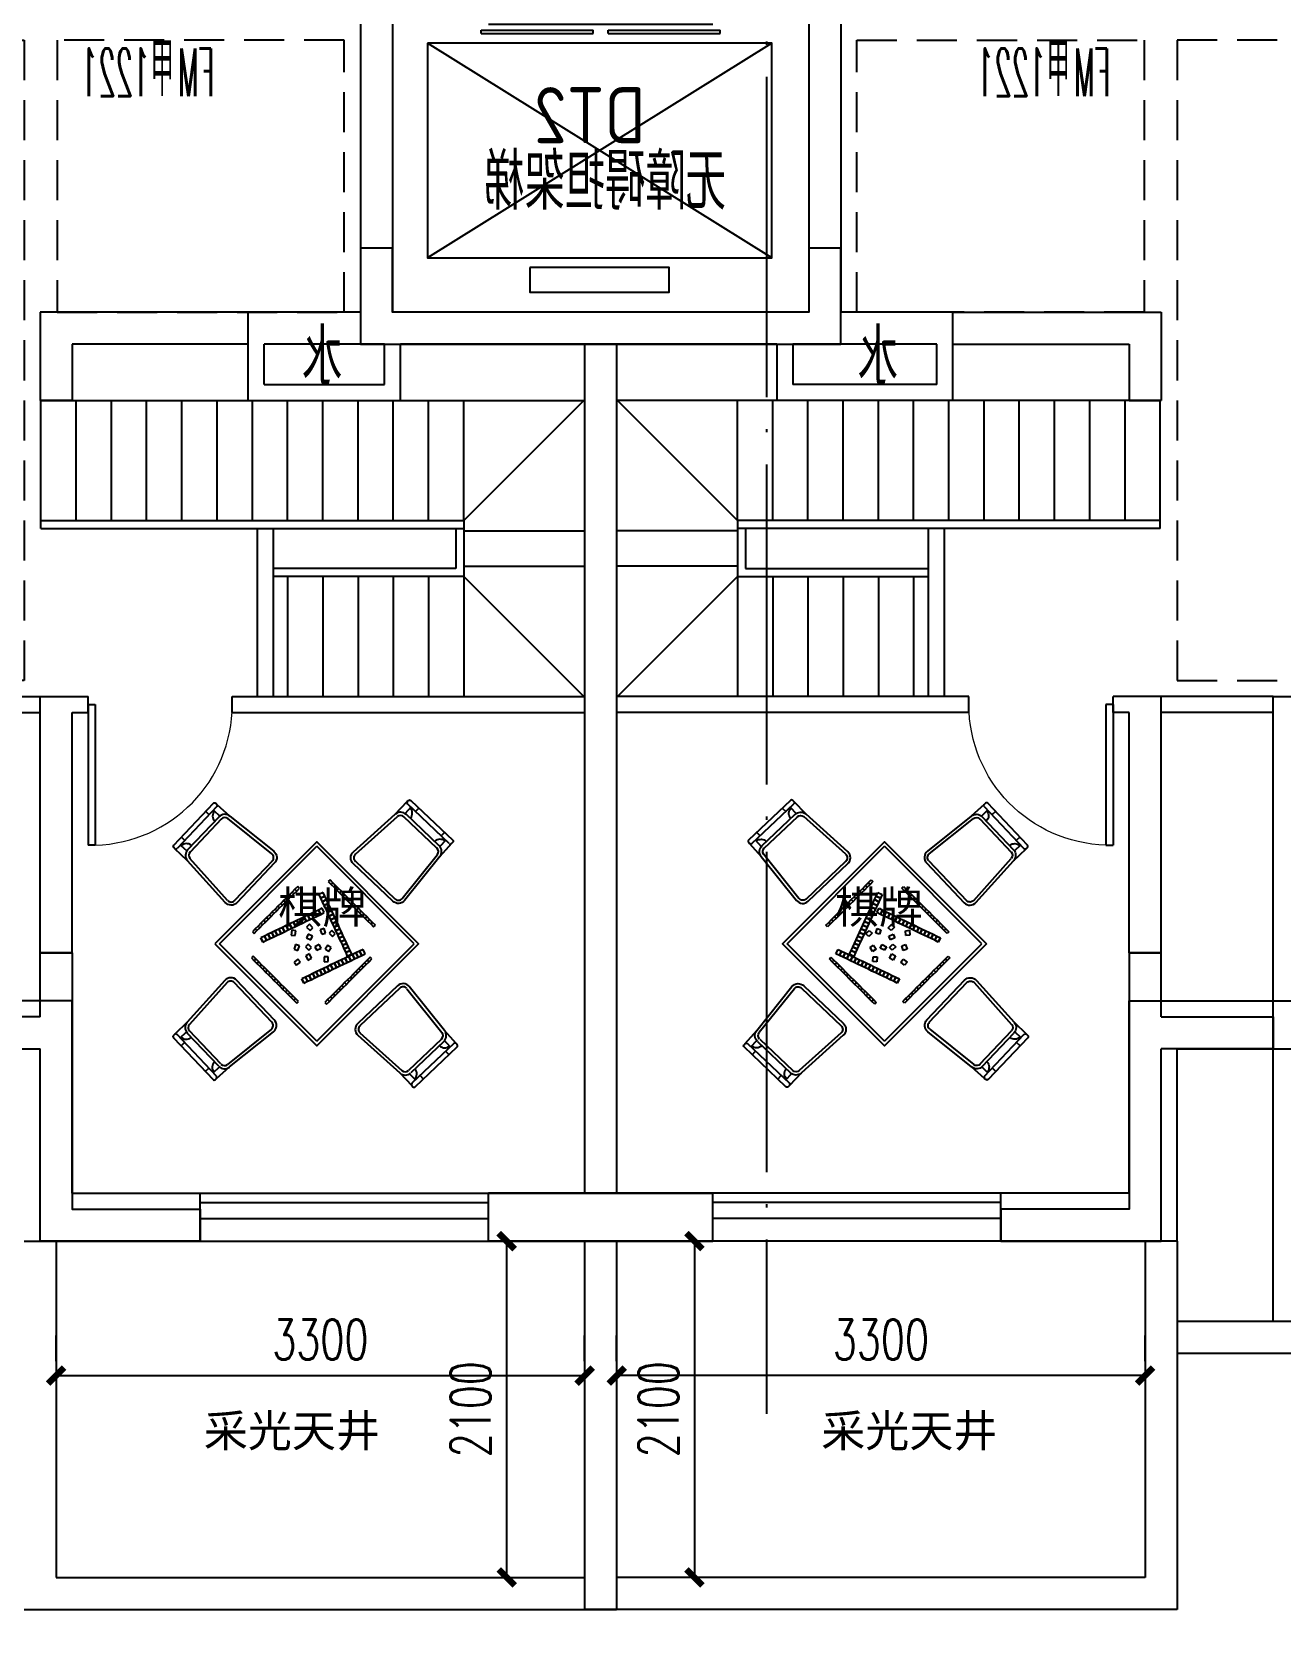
# Model space of a CAD drawing. Header units: millimetres. Extents: x 1337745 to 1642153, y -192803 to 266425.
# Drawn here: x 1498862 to 1506660, y 85599 to 95608 of the extents above; entities that cross this region are included whole.
import ezdxf
from ezdxf.enums import TextEntityAlignment as Align

# ---------------------------------------------------------------- set-up
doc = ezdxf.new("R2010")
doc.units = ezdxf.units.MM
doc.header["$LTSCALE"] = 1000
doc.header["$MEASUREMENT"] = 0
for name, pattern in [('__附着_A09-停车位、行车流线模块_TEN24RUY_设计区$0$DASH', [0.35, 0.25, -0.1]), ('DASH', [0.35, 0.25, -0.1]), ('DOTE', [2.42, 2, -0.2, 0.02, -0.2]), ('HIDDEN', [0.375, 0.25, -0.125]), ('HIDDEN2', [4.7625, 3.175, -1.5875])]:
    doc.linetypes.add(name, pattern=pattern)
for name, color, linetype in [('__附着_A09-停车位、行车流线模块_TEN24RUY_设计区$0$STD-PARK', 103, '__附着_A09-停车位、行车流线模块_TEN24RUY_设计区$0$DASH'), ('A-BALCONY', 7, 'Continuous'), ('A-PUB_DIM', 3, 'Continuous'), ('DOTE', 16, 'DOTE'), ('IE-FURN', 33, 'Continuous'), ('P-活动家具', 146, 'Continuous'), ('REF', 8, 'HIDDEN2'), ('WALL', 2, 'Continuous'), ('WALL1', 51, 'Continuous'), ('WINDOW', 4, 'Continuous'), ('WINDOW_TEXT', 7, 'Continuous'), ('剪力墙', 6, 'Continuous'), ('文字标注', 255, 'Continuous'), ('砖墙', 30, 'Continuous')]:
    doc.layers.add(name, color=color, linetype=linetype)
doc.styles.add('_TCH_DIM_T3', font='SIMPLEX', dxfattribs={"width": 0.705882, "bigfont": 'GBCBIG'})
doc.styles.add('_TCH_WINDOW', font='SIMPLEX.shx', dxfattribs={"width": 0.6, "height": 3.5, "bigfont": 'GBCBIG.shx'})
doc.styles.add('DIM_FONT', font='SIMPLEX', dxfattribs={"width": 0.7, "bigfont": 'GBCBIG'})
doc.styles.get("Standard").update_dxf_attribs({"font": 'GBENOR', "bigfont": 'GBCBIG'})
doc.styles.add('黑体', font='SIMHEI.TTF')
doc.dimstyles.new('_TCH_ARCH&&100', dxfattribs={"dimtxt": 250, "dimasz": 100, "dimexe": 250, "dimexo": 300, "dimgap": 100, "dimtad": 1, "dimdec": 0, "dimzin": 0, "dimdsep": 46, "dimtxsty": 'DIM_FONT', "dimblk": 'ARCHTICK', "dimcen": 0.09, "dimclrt": 7, "dimazin": 2, "dimtfac": 1, "dimtdec": 0, "dimtix": 1, "dimtmove": 2, "dimatfit": 3, "dimfxl": 1, "dimtolj": 1, "dimtzin": 0, "dimarcsym": 0})
doc.dimstyles.new('_TCH_ARCH&&50', dxfattribs={"dimtxt": 148.75, "dimasz": 50, "dimexe": 125, "dimexo": 150, "dimgap": 50, "dimtad": 1, "dimdec": 0, "dimzin": 0, "dimdsep": 46, "dimtxsty": '_TCH_DIM_T3', "dimblk": 'ARCHTICK', "dimcen": 0.09, "dimclrt": 7, "dimazin": 2, "dimtfac": 1, "dimtdec": 0, "dimtix": 1, "dimtmove": 2, "dimatfit": 3, "dimfxl": 1, "dimtolj": 1, "dimtzin": 0, "dimarcsym": 0})

# ---------------------------------------------------------------- blocks, each defined once
blk = doc.blocks.new('_ArchTick')
at = {"color": 0, "linetype": 'ByBlock', "const_width": 0.4}
blk.add_lwpolyline([(-0.5, -0.5), (0.5, 0.5)], dxfattribs=at)
blk = doc.blocks.new('*D62')
at = {"layer": 'A-PUB_DIM', "color": 0, "lineweight": -2, "transparency": 16777216}
for p, q in [((3032305, -671084), (3032349, -670693)), ((3032404, -671096), (3032448, -670705)), ((3032335, -670818), (3032434, -670829))]:
    blk.add_line(p, q, dxfattribs=at)
at = {"layer": 'Defpoints', "color": 0, "transparency": 16777216}
for p in [(3032434, -670829), (3032288, -671233), (3032387, -671245)]:
    blk.add_point(p, dxfattribs=at)
at = {"layer": 'A-PUB_DIM', "color": 0, "lineweight": -2, "transparency": 16777216, "xscale": 50, "yscale": 50, "zscale": 50}
for p, rotation in [((3032335, -670818), 173.5415813662658), ((3032434, -670829), 353.5415813662658)]:
    blk.add_blockref('_ArchTick', p, dxfattribs=dict(at, rotation=rotation))
at = {"layer": 'A-PUB_DIM', "color": 7, "transparency": 16777216, "insert": (3032176, -670661), "char_height": 148.8, "attachment_point": 5, "rotation": 353.5416, "style": '_TCH_DIM_T3'}
blk.add_mtext('\\A1;100', dxfattribs=at)
blk = doc.blocks.new('*D63')
at = {"layer": 'A-PUB_DIM', "color": 0, "lineweight": -2, "transparency": 16777216}
for p, q in [((3032404, -671096), (3032448, -670705)), ((3032434, -670829), (3033627, -670964)), ((3033596, -671231), (3033641, -670840))]:
    blk.add_line(p, q, dxfattribs=at)
at = {"layer": 'Defpoints', "color": 0, "transparency": 16777216}
for p in [(3033627, -670964), (3032387, -671245), (3033579, -671380)]:
    blk.add_point(p, dxfattribs=at)
at = {"layer": 'A-PUB_DIM', "color": 0, "lineweight": -2, "transparency": 16777216, "xscale": 50, "yscale": 50, "zscale": 50}
for p, rotation in [((3032434, -670829), 173.5415813662163), ((3033627, -670964), 353.5415813662163)]:
    blk.add_blockref('_ArchTick', p, dxfattribs=dict(at, rotation=rotation))
at = {"layer": 'A-PUB_DIM', "color": 7, "transparency": 16777216, "insert": (3033044, -670773), "char_height": 148.8, "attachment_point": 5, "rotation": 353.5416, "style": '_TCH_DIM_T3'}
blk.add_mtext('\\A1;1200', dxfattribs=at)
blk = doc.blocks.new('*D64')
at = {"layer": 'A-PUB_DIM', "color": 0, "lineweight": -2, "transparency": 16777216}
for p, q in [((3033596, -671231), (3033641, -670840)), ((3034093, -671287), (3034137, -670896)), ((3033627, -670964), (3034123, -671020))]:
    blk.add_line(p, q, dxfattribs=at)
at = {"layer": 'Defpoints', "color": 0, "transparency": 16777216}
for p in [(3034123, -671020), (3033579, -671380), (3034076, -671436)]:
    blk.add_point(p, dxfattribs=at)
at = {"layer": 'A-PUB_DIM', "color": 0, "lineweight": -2, "transparency": 16777216, "xscale": 50, "yscale": 50, "zscale": 50}
for p, rotation in [((3033627, -670964), 173.5415813662127), ((3034123, -671020), 353.5415813662127)]:
    blk.add_blockref('_ArchTick', p, dxfattribs=dict(at, rotation=rotation))
at = {"layer": 'A-PUB_DIM', "color": 7, "transparency": 16777216, "insert": (3033889, -670868), "char_height": 148.8, "attachment_point": 5, "rotation": 353.5416, "style": '_TCH_DIM_T3'}
blk.add_mtext('\\A1;500', dxfattribs=at)
blk = doc.blocks.new('*D65')
at = {"layer": 'A-PUB_DIM', "color": 0, "lineweight": -2, "transparency": 16777216}
for p, q in [((3034093, -671287), (3034137, -670896)), ((3034193, -671298), (3034237, -670907)), ((3034123, -671020), (3034223, -671031))]:
    blk.add_line(p, q, dxfattribs=at)
at = {"layer": 'Defpoints', "color": 0, "transparency": 16777216}
for p in [(3034223, -671031), (3034076, -671436), (3034176, -671447)]:
    blk.add_point(p, dxfattribs=at)
at = {"layer": 'A-PUB_DIM', "color": 0, "lineweight": -2, "transparency": 16777216, "xscale": 50, "yscale": 50, "zscale": 50}
for p, rotation in [((3034123, -671020), 173.5415813661032), ((3034223, -671031), 353.5415813661032)]:
    blk.add_blockref('_ArchTick', p, dxfattribs=dict(at, rotation=rotation))
at = {"layer": 'A-PUB_DIM', "color": 7, "transparency": 16777216, "insert": (3034158, -671162), "char_height": 148.8, "attachment_point": 5, "rotation": 353.5416, "style": '_TCH_DIM_T3'}
blk.add_mtext('\\A1;100', dxfattribs=at)
blk = doc.blocks.new('*D66')
at = {"layer": 'A-PUB_DIM', "color": 0, "lineweight": -2, "transparency": 16777216}
for p, q in [((3034193, -671298), (3034237, -670907)), ((3034223, -671031), (3035117, -671133)), ((3035087, -671399), (3035131, -671008))]:
    blk.add_line(p, q, dxfattribs=at)
at = {"layer": 'Defpoints', "color": 0, "transparency": 16777216}
for p in [(3035117, -671133), (3034176, -671447), (3035070, -671548)]:
    blk.add_point(p, dxfattribs=at)
at = {"layer": 'A-PUB_DIM', "color": 0, "lineweight": -2, "transparency": 16777216, "xscale": 50, "yscale": 50, "zscale": 50}
for p, rotation in [((3034223, -671031), 173.5415813662182), ((3035117, -671133), 353.5415813662182)]:
    blk.add_blockref('_ArchTick', p, dxfattribs=dict(at, rotation=rotation))
at = {"layer": 'A-PUB_DIM', "color": 7, "transparency": 16777216, "insert": (3034684, -670958), "char_height": 148.8, "attachment_point": 5, "rotation": 353.5416, "style": '_TCH_DIM_T3'}
blk.add_mtext('\\A1;900', dxfattribs=at)
blk = doc.blocks.new('A$C71264A39')
at = {"layer": '剪力墙'}
for points in [[(-44150, 6500), (-44150, 6900), (-44350, 6900), (-44350, 6300)], [(-41350, 6300), (-41350, 6900), (-41550, 6900), (-41550, 6500), (-44150, 6500), (-44150, 6500)], [(-44350, 6300), (-41350, 6300)], [(-46350, 2100), (-46350, 2500), (-46150, 2500), (-46150, 900), (-45350, 900)], [(-39350, 2100), (-39350, 2500), (-39550, 2500), (-39550, 900), (-40350, 900)], [(-46350, 2100), (-47050, 2100), (-47050, 1900), (-46350, 1900)], [(-39350, 2100), (-38650, 2100), (-38650, 1900), (-39350, 1900)], [(-45350, 900), (-45350, 700), (-46350, 700), (-46350, 1900)], [(-40350, 900), (-40350, 700), (-39350, 700), (-39350, 1900)]]:
    blk.add_lwpolyline(points, dxfattribs=at)
blk = doc.blocks.new('$DORLIB2D$00000127')
at = {"color": 0}
for points in [[(-0.5333, 0.7949), (-0.5333, 0.6904)], [(-0.0333, 0.7949), (-0.5333, 0.7949)], [(-0.0333, 0.7949), (-0.0333, 0.6904)], [(0.5333, 0.7949), (0.0333, 0.7949)], [(0.0333, 0.7949), (0.0333, 0.6904)], [(0.5333, 0.7949), (0.5333, 0.6904)], [(-0.0333, 0.6904), (-0.5333, 0.6904)], [(0.5333, 0.6904), (0.0333, 0.6904)], [(0.5, 0.5), (-0.5, 0.5)]]:
    blk.add_lwpolyline(points, dxfattribs=at)
blk = doc.blocks.new('A$C7F7A49FB')
at = {"layer": 'WALL'}
for p, q in [((2100, -8000), (2100, -9800)), ((2300, -8000), (2300, -9800)), ((4900, -8000), (4900, -9800)), ((5100, -8000), (5100, -9800)), ((1400, -10350), (1400, -9800)), ((1400, -9800), (2100, -9800)), ((2300, -9800), (3605, -9800)), ((3605, -9800), (4900, -9800)), ((5100, -9800), (5800, -9800)), ((5800, -10350), (5800, -9800)), ((1500, -10250), (1500, -10000)), ((1500, -10000), (2400, -10000)), ((2400, -10000), (2400, -10250)), ((2500, -10000), (2500, -10350)), ((2500, -10000), (4850, -10000)), ((4850, -10350), (4850, -10000)), ((4950, -10250), (4950, -10000)), ((4950, -10000), (5700, -10000)), ((5700, -10250), (5700, -10000)), ((1500, -10250), (2400, -10250)), ((5700, -10250), (4950, -10250)), ((1400, -10350), (2500, -10350)), ((5800, -10350), (4850, -10350))]:
    blk.add_line(p, q, dxfattribs=at)
at = {"layer": 'WINDOW'}
for p, q in [((2531, -9460), (4681, -8120)), ((2531, -8120), (4681, -9460))]:
    blk.add_line(p, q, dxfattribs=at)
for points in [[(4681, -8120), (4681, -9460), (2531, -9460), (2531, -8120)], [(4041, -9520), (4041, -9675), (3171, -9675), (3171, -9520)]]:
    blk.add_lwpolyline(points, close=True, dxfattribs=at)
at = {"layer": 'WINDOW', "xscale": -1400, "yscale": 199.9999999999418, "zscale": 1400, "rotation": 179.9999999999619}
blk.add_blockref('$DORLIB2D$00000127', (3600, -7900), dxfattribs=at)
at = {"layer": 'A-BALCONY', "char_height": 350}
for s, insert, width, attachment_point in [('DT2', (3319, -8394), 1805.59, 1), ('无障碍担架梯', (2816, -8809), 1805.59, 1), ('水', (1993, -9905), 621.82, 3), ('水', (5211, -9905), 621.82, 1)]:
    blk.add_mtext(s, dxfattribs=dict(at, insert=insert, width=width, attachment_point=attachment_point))
at = {"layer": 'WINDOW_TEXT', "style": '_TCH_WINDOW'}
for s, height, width, p in [('甲', 338, 0.6, (669, -8450)), ('甲', 338, 0.6, (6264, -8450)), ('FM', 297.5, 0.423529, (417, -8450)), ('1221', 297.5, 0.423529, (817, -8450)), ('FM', 297.5, 0.423529, (6012, -8450)), ('1221', 297.5, 0.423529, (6412, -8450))]:
    blk.add_text(s, height=height, dxfattribs=dict(at, width=width)).set_placement(p)
blk = doc.blocks.new('A$C7F2562B0')
at = {"layer": 'IE-FURN', "linetype": 'DASH'}
blk.add_line((5289, -3300), (2489, -3300), dxfattribs=at)
at = {"layer": 'IE-FURN'}
blk.add_line((5289, -7200), (5289, -3400), dxfattribs=at)
at = {"layer": 'REF', "linetype": 'HIDDEN', "elevation": 0}
for points in [[(5889, -3200), (1890, -3200), (1890, 800), (5889, 800)], [(6095, -900), (7889, -900), (7889, 800), (6095, 800)]]:
    blk.add_lwpolyline(points, close=True, dxfattribs=at)
at = {"layer": 'WALL'}
for p, q in [((5289, -3300), (5989, -3300)), ((5289, -3400), (5289, -3300)), ((5289, -3400), (5989, -3400))]:
    blk.add_line(p, q, dxfattribs=at)
blk = doc.blocks.new('$DorLib2D$00000001')
for p, q in [((0.45, 0.975), (0.5, 0.975)), ((0.45, 0), (0.45, 0.975)), ((0.5, 0), (0.5, 0.975)), ((0.5, 0), (0.45, 0))]:
    blk.add_line(p, q)
at = {"lineweight": 13}
blk.add_arc((0.475, 0), 0.975, 91.4693, 180, dxfattribs=at)
blk = doc.blocks.new('A$C79206682')
at = {"layer": 'IE-FURN', "color": 8}
for p, q in [((-623, 220), (-871, -42)), ((588, 216), (552, 178)), ((828, -11), (566, 237)), ((638, 211), (617, 189)), ((-610, 157), (-806, -50)), ((-595, 143), (-791, -64)), ((-693, 190), (-671, 169)), ((-644, 198), (-605, 161)), ((-280, -74), (-555, 146)), ((242, -77), (504, 158)), ((751, -39), (544, 157)), ((765, -24), (558, 172)), ((-845, 30), (-823, 9)), ((806, 10), (769, -29)), ((798, 59), (777, 37)), ((-850, -20), (-812, -56)), ((-608, -636), (0, -28)), ((608, -636), (0, -28)), ((534, -354), (754, -79)), ((-557, -366), (-792, -104)), ((-277, -118), (-513, -366)), ((490, -357), (242, -121)), ((-136, -296), (-154, -314)), ((-118, -278), (-136, -296)), ((-125, -307), (-136, -296)), ((-136, -296), (-125, -307)), ((-125, -307), (-108, -289)), ((-108, -289), (-118, -278)), ((83, -238), (72, -248)), ((72, -248), (90, -266)), ((101, -255), (83, -238)), ((90, -266), (101, -255)), ((101, -255), (90, -266)), ((90, -266), (108, -284)), ((118, -273), (101, -255)), ((108, -284), (118, -273)), ((118, -273), (108, -284)), ((108, -284), (125, -301)), ((136, -291), (118, -273)), ((125, -301), (136, -291)), ((136, -291), (125, -301)), ((154, -308), (136, -291)), ((-224, -384), (-242, -402)), ((-232, -413), (-214, -395)), ((-207, -367), (-224, -384)), ((-214, -395), (-224, -384)), ((-224, -384), (-214, -395)), ((-214, -395), (-196, -377)), ((-189, -349), (-207, -367)), ((-196, -377), (-207, -367)), ((-207, -367), (-196, -377)), ((-196, -377), (-179, -360)), ((-171, -331), (-189, -349)), ((-179, -360), (-189, -349)), ((-189, -349), (-179, -360)), ((-179, -360), (-161, -342)), ((-154, -314), (-171, -331)), ((-161, -342), (-171, -331)), ((-171, -331), (-161, -342)), ((-161, -342), (-143, -324)), ((-143, -324), (-154, -314)), ((-154, -314), (-143, -324)), ((-143, -324), (-125, -307)), ((41, -316), (14, -328)), ((14, -328), (24, -351)), ((51, -339), (24, -351)), ((24, -351), (51, -339)), ((24, -351), (35, -374)), ((62, -361), (35, -374)), ((35, -374), (62, -361)), ((35, -374), (45, -397)), ((51, -339), (41, -316)), ((72, -384), (45, -397)), ((45, -397), (72, -384)), ((45, -397), (56, -419)), ((62, -361), (51, -339)), ((72, -384), (62, -361)), ((83, -407), (72, -384)), ((125, -301), (143, -319)), ((143, -319), (154, -308)), ((154, -308), (143, -319)), ((143, -319), (161, -337)), ((171, -326), (154, -308)), ((161, -337), (171, -326)), ((171, -326), (161, -337)), ((161, -337), (178, -354)), ((189, -344), (171, -326)), ((178, -354), (189, -344)), ((189, -344), (178, -354)), ((178, -354), (196, -372)), ((207, -361), (189, -344)), ((196, -372), (207, -361)), ((207, -361), (196, -372)), ((196, -372), (214, -390)), ((224, -379), (207, -361)), ((214, -390), (224, -379)), ((224, -379), (214, -390)), ((214, -390), (231, -407)), ((242, -397), (224, -379)), ((231, -407), (242, -397)), ((242, -397), (231, -407)), ((260, -414), (242, -397)), ((-331, -490), (-348, -508)), ((-313, -473), (-331, -490)), ((-320, -501), (-331, -490)), ((-331, -490), (-320, -501)), ((-320, -501), (-302, -483)), ((-295, -455), (-313, -473)), ((-302, -483), (-313, -473)), ((-313, -473), (-302, -483)), ((-302, -483), (-285, -466)), ((-278, -437), (-295, -455)), ((-285, -466), (-295, -455)), ((-295, -455), (-285, -466)), ((-285, -466), (-267, -448)), ((-260, -420), (-278, -437)), ((-267, -448), (-278, -437)), ((-278, -437), (-267, -448)), ((-267, -448), (-249, -430)), ((-242, -402), (-260, -420)), ((-249, -430), (-260, -420)), ((-260, -420), (-249, -430)), ((-249, -430), (-232, -413)), ((-232, -413), (-242, -402)), ((-242, -402), (-232, -413)), ((-124, -491), (-146, -501)), ((-101, -480), (-124, -491)), ((-124, -491), (-111, -518)), ((-111, -518), (-124, -491)), ((-78, -469), (-101, -480)), ((-101, -480), (-88, -507)), ((-88, -507), (-101, -480)), ((-88, -507), (-66, -496)), ((-56, -458), (-78, -469)), ((-78, -469), (-66, -496)), ((-66, -496), (-78, -469)), ((-66, -496), (-43, -485)), ((-33, -447), (-56, -458)), ((-56, -458), (-43, -485)), ((-43, -485), (-56, -458)), ((-43, -485), (-20, -474)), ((-11, -437), (-33, -447)), ((-33, -447), (-20, -474)), ((-20, -474), (-33, -447)), ((-20, -474), (2, -464)), ((12, -426), (-11, -437)), ((-11, -437), (2, -464)), ((2, -464), (-11, -437)), ((2, -464), (25, -453)), ((34, -415), (12, -426)), ((12, -426), (25, -453)), ((25, -453), (12, -426)), ((25, -453), (47, -442)), ((47, -442), (34, -415)), ((83, -407), (56, -419)), ((56, -419), (83, -407)), ((56, -419), (66, -442)), ((93, -429), (66, -442)), ((66, -442), (93, -429)), ((66, -442), (76, -465)), ((104, -452), (76, -465)), ((76, -465), (104, -452)), ((76, -465), (87, -487)), ((93, -429), (83, -407)), ((114, -475), (87, -487)), ((87, -487), (114, -475)), ((87, -487), (97, -510)), ((104, -452), (93, -429)), ((125, -498), (97, -510)), ((97, -510), (125, -498)), ((114, -475), (104, -452)), ((125, -498), (114, -475)), ((135, -520), (125, -498)), ((231, -407), (249, -425)), ((249, -425), (260, -414)), ((260, -414), (249, -425)), ((249, -425), (267, -443)), ((277, -432), (260, -414)), ((267, -443), (277, -432)), ((277, -432), (267, -443)), ((267, -443), (284, -460)), ((295, -450), (277, -432)), ((284, -460), (295, -450)), ((295, -450), (284, -460)), ((284, -460), (302, -478)), ((313, -467), (295, -450)), ((302, -478), (313, -467)), ((313, -467), (302, -478)), ((302, -478), (320, -496)), ((330, -485), (313, -467)), ((320, -496), (330, -485)), ((330, -485), (320, -496)), ((320, -496), (338, -513)), ((348, -503), (330, -485)), ((-384, -543), (-401, -561)), ((-401, -561), (-391, -572)), ((-391, -572), (-373, -554)), ((-366, -526), (-384, -543)), ((-373, -554), (-384, -543)), ((-384, -543), (-373, -554)), ((-373, -554), (-355, -536)), ((-348, -508), (-366, -526)), ((-355, -536), (-366, -526)), ((-366, -526), (-355, -536)), ((-355, -536), (-338, -519)), ((-326, -588), (-349, -599)), ((-349, -599), (-336, -626)), ((-336, -626), (-349, -599)), ((-338, -519), (-348, -508)), ((-348, -508), (-338, -519)), ((-338, -519), (-320, -501)), ((-304, -577), (-326, -588)), ((-326, -588), (-314, -615)), ((-314, -615), (-326, -588)), ((-281, -566), (-304, -577)), ((-304, -577), (-291, -604)), ((-291, -604), (-304, -577)), ((-291, -604), (-268, -593)), ((-259, -555), (-281, -566)), ((-281, -566), (-268, -593)), ((-268, -593), (-281, -566)), ((-268, -593), (-246, -582)), ((-236, -545), (-259, -555)), ((-259, -555), (-246, -582)), ((-246, -582), (-259, -555)), ((-246, -582), (-223, -572)), ((-214, -534), (-236, -545)), ((-236, -545), (-223, -572)), ((-223, -572), (-236, -545)), ((-223, -572), (-201, -561)), ((-191, -523), (-214, -534)), ((-214, -534), (-201, -561)), ((-201, -561), (-214, -534)), ((-201, -561), (-178, -550)), ((-169, -512), (-191, -523)), ((-191, -523), (-178, -550)), ((-178, -550), (-191, -523)), ((-178, -550), (-156, -539)), ((-146, -501), (-169, -512)), ((-169, -512), (-156, -539)), ((-156, -539), (-169, -512)), ((-156, -552), (-159, -582)), ((-159, -582), (-134, -585)), ((-156, -539), (-133, -528)), ((-131, -555), (-156, -552)), ((-146, -501), (-133, -528)), ((-133, -528), (-146, -501)), ((-134, -585), (-131, -555)), ((-133, -528), (-111, -518)), ((-111, -518), (-88, -507)), ((-54, -576), (-64, -599)), ((-64, -599), (-37, -611)), ((-45, -515), (-63, -533)), ((-63, -533), (-41, -554)), ((-27, -588), (-54, -576)), ((-24, -536), (-45, -515)), ((-41, -554), (-24, -536)), ((-37, -611), (-27, -588)), ((46, -541), (22, -549)), ((22, -549), (31, -577)), ((31, -577), (55, -570)), ((55, -570), (46, -541)), ((95, -553), (77, -571)), ((77, -571), (98, -592)), ((116, -574), (95, -553)), ((97, -510), (108, -533)), ((98, -592), (116, -574)), ((135, -520), (108, -533)), ((108, -533), (135, -520)), ((108, -533), (118, -556)), ((145, -543), (118, -556)), ((118, -556), (145, -543)), ((118, -556), (129, -578)), ((156, -566), (129, -578)), ((129, -578), (156, -566)), ((129, -578), (139, -601)), ((145, -543), (135, -520)), ((166, -588), (139, -601)), ((139, -601), (166, -588)), ((156, -566), (145, -543)), ((166, -588), (156, -566)), ((177, -611), (166, -588)), ((338, -513), (348, -503)), ((348, -503), (338, -513)), ((338, -513), (355, -531)), ((366, -520), (348, -503)), ((355, -531), (366, -520)), ((0, -1245), (-608, -636)), ((-336, -626), (-314, -615)), ((-314, -615), (-291, -604)), ((-132, -642), (-141, -671)), ((-141, -671), (-117, -678)), ((-108, -649), (-132, -642)), ((-117, -678), (-108, -649)), ((-53, -639), (-70, -656)), ((-70, -656), (-49, -677)), ((-46, -700), (-68, -711)), ((-32, -660), (-53, -639)), ((-49, -677), (-32, -660)), ((-32, -727), (-46, -700)), ((15, -641), (-12, -655)), ((-12, -655), (0, -677)), ((0, -1245), (608, -636)), ((0, -677), (27, -663)), ((27, -663), (15, -641)), ((69, -646), (52, -671)), ((52, -671), (74, -685)), ((90, -660), (69, -646)), ((74, -685), (90, -660)), ((139, -601), (150, -624)), ((177, -611), (150, -624)), ((150, -624), (177, -611)), ((150, -624), (160, -646)), ((187, -634), (160, -646)), ((160, -646), (187, -634)), ((160, -646), (170, -669)), ((198, -657), (170, -669)), ((170, -669), (198, -657)), ((170, -669), (181, -692)), ((187, -634), (177, -611)), ((208, -679), (181, -692)), ((181, -692), (208, -679)), ((181, -692), (191, -715)), ((198, -657), (187, -634)), ((208, -679), (198, -657)), ((219, -702), (208, -679)), ((245, -693), (223, -704)), ((268, -682), (245, -693)), ((258, -720), (245, -693)), ((245, -693), (258, -720)), ((290, -672), (268, -682)), ((281, -709), (268, -682)), ((268, -682), (281, -709)), ((281, -709), (303, -699)), ((303, -699), (290, -672)), ((-397, -714), (-408, -724)), ((-408, -724), (-390, -742)), ((-380, -731), (-397, -714)), ((-380, -731), (-390, -742)), ((-390, -742), (-380, -731)), ((-390, -742), (-373, -760)), ((-362, -749), (-380, -731)), ((-362, -749), (-373, -760)), ((-373, -760), (-362, -749)), ((-373, -760), (-355, -777)), ((-344, -767), (-362, -749)), ((-344, -767), (-355, -777)), ((-355, -777), (-344, -767)), ((-355, -777), (-337, -795)), ((-327, -784), (-344, -767)), ((-327, -784), (-337, -795)), ((-337, -795), (-327, -784)), ((-337, -795), (-320, -813)), ((-309, -802), (-327, -784)), ((-117, -732), (-141, -751)), ((-141, -751), (-126, -771)), ((-126, -771), (-102, -752)), ((-102, -752), (-117, -732)), ((-68, -711), (-55, -738)), ((-55, -738), (-32, -727)), ((42, -790), (20, -801)), ((65, -780), (42, -790)), ((55, -817), (42, -790)), ((42, -790), (55, -817)), ((71, -718), (46, -719)), ((46, -719), (47, -749)), ((47, -749), (72, -748)), ((87, -769), (65, -780)), ((78, -807), (65, -780)), ((65, -780), (78, -807)), ((72, -748), (71, -718)), ((78, -807), (100, -796)), ((110, -758), (87, -769)), ((100, -796), (87, -769)), ((87, -769), (100, -796)), ((100, -796), (123, -785)), ((132, -747), (110, -758)), ((123, -785), (110, -758)), ((110, -758), (123, -785)), ((123, -785), (145, -774)), ((155, -736), (132, -747)), ((145, -774), (132, -747)), ((132, -747), (145, -774)), ((145, -774), (168, -763)), ((177, -726), (155, -736)), ((168, -763), (155, -736)), ((155, -736), (168, -763)), ((168, -763), (190, -753)), ((200, -715), (177, -726)), ((190, -753), (177, -726)), ((177, -726), (190, -753)), ((190, -753), (213, -742)), ((219, -702), (191, -715)), ((191, -715), (219, -702)), ((223, -704), (200, -715)), ((213, -742), (200, -715)), ((200, -715), (213, -742)), ((213, -742), (235, -731)), ((235, -731), (223, -704)), ((223, -704), (235, -731)), ((235, -731), (258, -720)), ((263, -791), (245, -809)), ((258, -720), (281, -709)), ((281, -773), (263, -791)), ((263, -791), (273, -802)), ((273, -802), (263, -791)), ((273, -802), (291, -784)), ((298, -756), (281, -773)), ((281, -773), (291, -784)), ((291, -784), (281, -773)), ((291, -784), (309, -766)), ((316, -738), (298, -756)), ((298, -756), (309, -766)), ((309, -766), (298, -756)), ((309, -766), (327, -749)), ((334, -720), (316, -738)), ((316, -738), (327, -749)), ((327, -749), (316, -738)), ((327, -749), (344, -731)), ((344, -731), (334, -720)), ((-559, -879), (-794, -1140)), ((-280, -1126), (-515, -878)), ((-309, -802), (-320, -813)), ((-320, -813), (-309, -802)), ((-320, -813), (-302, -830)), ((-291, -820), (-309, -802)), ((-291, -820), (-302, -830)), ((-302, -830), (-291, -820)), ((-302, -830), (-284, -848)), ((-274, -837), (-291, -820)), ((-274, -837), (-284, -848)), ((-284, -848), (-274, -837)), ((-284, -848), (-267, -866)), ((-256, -855), (-274, -837)), ((-256, -855), (-267, -866)), ((-267, -866), (-256, -855)), ((-267, -866), (-249, -883)), ((-238, -873), (-256, -855)), ((-238, -873), (-249, -883)), ((-249, -883), (-238, -873)), ((-249, -883), (-231, -901)), ((-221, -890), (-238, -873)), ((-221, -890), (-231, -901)), ((-231, -901), (-221, -890)), ((-203, -908), (-221, -890)), ((-71, -844), (-93, -855)), ((-80, -882), (-93, -855)), ((-93, -855), (-80, -882)), ((-80, -882), (-58, -871)), ((-48, -834), (-71, -844)), ((-58, -871), (-71, -844)), ((-71, -844), (-58, -871)), ((-58, -871), (-35, -861)), ((-25, -823), (-48, -834)), ((-35, -861), (-48, -834)), ((-48, -834), (-35, -861)), ((-35, -861), (-12, -850)), ((-3, -812), (-25, -823)), ((-12, -850), (-25, -823)), ((-25, -823), (-12, -850)), ((-12, -850), (10, -839)), ((20, -801), (-3, -812)), ((10, -839), (-3, -812)), ((-3, -812), (10, -839)), ((10, -839), (33, -828)), ((33, -828), (20, -801)), ((20, -801), (33, -828)), ((33, -828), (55, -817)), ((55, -817), (78, -807)), ((157, -897), (139, -915)), ((174, -879), (157, -897)), ((157, -897), (167, -908)), ((167, -908), (157, -897)), ((167, -908), (185, -890)), ((192, -862), (174, -879)), ((174, -879), (185, -890)), ((185, -890), (174, -879)), ((185, -890), (203, -872)), ((210, -844), (192, -862)), ((192, -862), (203, -872)), ((203, -872), (192, -862)), ((203, -872), (220, -855)), ((228, -826), (210, -844)), ((210, -844), (220, -855)), ((220, -855), (210, -844)), ((220, -855), (238, -837)), ((245, -809), (228, -826)), ((228, -826), (238, -837)), ((238, -837), (228, -826)), ((238, -837), (256, -819)), ((245, -809), (256, -819)), ((256, -819), (245, -809)), ((256, -819), (273, -802)), ((-231, -901), (-213, -919)), ((-203, -908), (-213, -919)), ((-213, -919), (-203, -908)), ((-213, -919), (-196, -936)), ((-185, -926), (-203, -908)), ((-185, -926), (-196, -936)), ((-196, -936), (-185, -926)), ((-196, -936), (-178, -954)), ((-168, -943), (-185, -926)), ((-168, -943), (-178, -954)), ((-178, -954), (-168, -943)), ((-178, -954), (-160, -972)), ((-150, -961), (-168, -943)), ((-150, -961), (-160, -972)), ((-160, -972), (-150, -961)), ((-160, -972), (-143, -989)), ((-132, -979), (-150, -961)), ((-132, -979), (-143, -989)), ((-143, -989), (-132, -979)), ((-143, -989), (-125, -1007)), ((-114, -996), (-132, -979)), ((-125, -1007), (-114, -996)), ((68, -985), (51, -1003)), ((61, -1014), (79, -996)), ((86, -968), (68, -985)), ((68, -985), (79, -996)), ((79, -996), (68, -985)), ((79, -996), (97, -978)), ((104, -950), (86, -968)), ((86, -968), (97, -978)), ((97, -978), (86, -968)), ((97, -978), (114, -961)), ((121, -932), (104, -950)), ((104, -950), (114, -961)), ((114, -961), (104, -950)), ((114, -961), (132, -943)), ((139, -915), (121, -932)), ((121, -932), (132, -943)), ((132, -943), (121, -932)), ((132, -943), (150, -925)), ((139, -915), (150, -925)), ((150, -925), (139, -915)), ((150, -925), (167, -908)), ((518, -914), (270, -1149)), ((562, -917), (782, -1191)), ((51, -1003), (61, -1014)), ((-853, -1224), (-815, -1188)), ((-612, -1401), (-808, -1195)), ((-598, -1387), (-794, -1181)), ((-283, -1170), (-557, -1390)), ((270, -1193), (532, -1428)), ((-625, -1464), (-873, -1202)), ((-847, -1274), (-825, -1253)), ((779, -1232), (573, -1428)), ((793, -1246), (587, -1442)), ((856, -1259), (594, -1507)), ((834, -1280), (798, -1241)), ((826, -1330), (805, -1308)), ((-696, -1434), (-674, -1413)), ((-646, -1442), (-607, -1406)), ((616, -1487), (580, -1449)), ((666, -1481), (645, -1459))]:
    blk.add_line(p, q, dxfattribs=at)
at = {"layer": 'IE-FURN'}
for points in [[(-268, -59, -0.43876), (-263, -132), (-498, -380, -0.437743), (-571, -379), (-806, -118), (-885, -43), (-893, -35, -0.414214), (-893, -21), (-645, 241, -0.414214), (-631, 241), (-623, 234), (-542, 161)], [(549, -366, -0.43876), (476, -371), (228, -136, -0.437743), (229, -63), (490, 172), (565, 251), (573, 259, -0.414214), (587, 259), (849, 11, -0.414214), (849, -3), (842, -11), (769, -92)], [(-270, -1186, 0.43876), (-265, -1112), (-500, -864, 0.437743), (-574, -865), (-809, -1127), (-887, -1202), (-895, -1209, 0.414214), (-895, -1223), (-647, -1485, 0.414214), (-633, -1485), (-625, -1478), (-544, -1406)], [(578, -904, 0.43876), (504, -899), (256, -1134, 0.437743), (257, -1208), (519, -1443), (594, -1521), (601, -1529, 0.414214), (615, -1529), (877, -1281, 0.414214), (877, -1267), (870, -1259), (798, -1178)]]:
    blk.add_lwpolyline(points, format="xyb", close=True, dxfattribs=at)
blk.add_lwpolyline([(-636, -636), (0, -1273), (636, -636), (0, 0)], close=True, dxfattribs=at)
at = {"layer": 'IE-FURN', "color": 8}
for centre, radius, start, end in [((-630, 227), 10.3, 317.2569, 44.9822), ((573, 244), 10, 147.3573, 226.5194), ((551, 178), 46, 319.7901, 46.5194), ((-604, 163), 46, 139.4053, 226.1346), ((-574, 122), 50, 51.2791, 136.5194), ((-574, 122), 30, 51.2791, 136.5194), ((524, 135), 50, 46.5194, 129.7172), ((524, 135), 30, 46.5194, 131.9552), ((771, -30), 46, 49.4053, 136.1346), ((-878, -35), 10, 237.3573, 316.5194), ((-812, -57), 46, 49.7901, 136.5194), ((-769, -84), 50, 136.5194, 219.7172), ((-769, -84), 30, 136.5194, 221.9552), ((-299, -98), 30, 316.5194, 51.2791), ((262, -100), 30, 131.9552, 226.5194), ((730, -60), 30, 321.2791, 46.5194), ((730, -60), 50, 321.2791, 46.5194), ((835, -4), 10.3, 227.2569, 314.9822), ((-534, -346), 30, 221.9552, 316.5194), ((510, -335), 30, 226.5194, 321.2791), ((-537, -899), 30, 43.4806, 138.0449), ((539, -935), 30, 38.7209, 133.4806), ((-881, -1209), 10, 43.4806, 122.6428), ((-772, -1160), 50, 140.2829, 223.4806), ((-772, -1160), 30, 138.0449, 223.4806), ((-302, -1147), 30, 308.7209, 43.4806), ((291, -1171), 30, 133.4806, 228.0449), ((759, -1210), 30, 313.4806, 38.7209), ((759, -1210), 50, 313.4806, 38.7209), ((-814, -1187), 46, 223.4806, 310.2099), ((799, -1241), 46, 223.8655, 310.5948), ((863, -1267), 10.3, 45.0179, 132.7432), ((-607, -1407), 46, 133.8655, 220.5948), ((-576, -1367), 50, 223.4806, 308.7209), ((-576, -1367), 30, 223.4806, 308.7209), ((-633, -1471), 10.3, 315.0179, 42.7432), ((552, -1406), 50, 230.2829, 313.4806), ((552, -1406), 30, 228.0449, 313.4806), ((579, -1448), 46, 313.4806, 40.2099), ((601, -1515), 10, 133.4806, 212.6428)]:
    blk.add_arc(centre, radius, start, end, dxfattribs=at)
blk = doc.blocks.new('*D330')
at = {"layer": 'Defpoints', "color": 0}
for p in [(1502512, 87218), (1502512, 87008, 0), (1505812, 87008, 0)]:
    blk.add_point(p, dxfattribs=at)
at = {"layer": '砖墙', "color": 0, "lineweight": -2}
for p, q in [((1502512, 87308), (1502512, 87468)), ((1505812, 87308), (1505812, 87468)), ((1505812, 87218), (1502512, 87218))]:
    blk.add_line(p, q, dxfattribs=at)
at = {"layer": '砖墙', "color": 0, "lineweight": -2, "xscale": 100, "yscale": 100, "zscale": 100}
for p, rotation in [((1502512, 87218), 179.9999999928054), ((1505812, 87218), 359.9999999928054)]:
    blk.add_blockref('_ArchTick', p, dxfattribs=dict(at, rotation=rotation))
at = {"layer": '砖墙', "color": 7, "insert": (1504162, 87443), "char_height": 250, "attachment_point": 5, "rotation": 360, "style": 'DIM_FONT'}
blk.add_mtext('\\A1;3300', dxfattribs=at)
blk = doc.blocks.new('*D310')
at = {"layer": 'Defpoints', "color": 0}
for p in [(1503112, 88058, 0), (1502998, 85958), (1503112, 85958, 0)]:
    blk.add_point(p, dxfattribs=at)
at = {"layer": '砖墙', "color": 0, "lineweight": -2}
for p, q in [((1502812, 88058), (1502748, 88058)), ((1502998, 88058), (1502998, 85958)), ((1502812, 85958), (1502748, 85958))]:
    blk.add_line(p, q, dxfattribs=at)
at = {"layer": '砖墙', "color": 0, "lineweight": -2, "xscale": 100, "yscale": 100, "zscale": 100}
for p, rotation in [((1502998, 88058), 90), ((1502998, 85958), 270)]:
    blk.add_blockref('_ArchTick', p, dxfattribs=dict(at, rotation=rotation))
at = {"layer": '砖墙', "color": 7, "insert": (1502773, 87008), "char_height": 250, "attachment_point": 5, "rotation": 90, "style": 'DIM_FONT'}
blk.add_mtext('\\A1;2100', dxfattribs=at)
blk = doc.blocks.new('*D318')
at = {"layer": 'Defpoints', "color": 0}
for p in [(1502312, 87218), (1499012, 87008, 0), (1502312, 87008, 0)]:
    blk.add_point(p, dxfattribs=at)
at = {"layer": '砖墙', "color": 0, "lineweight": -2}
for p, q in [((1499012, 87308), (1499012, 87468)), ((1502312, 87308), (1502312, 87468)), ((1499012, 87218), (1502312, 87218))]:
    blk.add_line(p, q, dxfattribs=at)
at = {"layer": '砖墙', "color": 0, "lineweight": -2, "xscale": 100, "yscale": 100, "zscale": 100, "rotation": 180}
blk.add_blockref('_ArchTick', (1499012, 87218), dxfattribs=at)
at = {"layer": '砖墙', "color": 0, "lineweight": -2, "xscale": 100, "yscale": 100, "zscale": 100}
blk.add_blockref('_ArchTick', (1502312, 87218), dxfattribs=at)
at = {"layer": '砖墙', "color": 7, "insert": (1500662, 87443), "char_height": 250, "attachment_point": 5, "style": 'DIM_FONT'}
blk.add_mtext('\\A1;3300', dxfattribs=at)
blk = doc.blocks.new('*D306')
at = {"layer": 'Defpoints', "color": 0}
for p in [(1501712, 88058, 0), (1501712, 85958, 0), (1501825, 85958)]:
    blk.add_point(p, dxfattribs=at)
at = {"layer": '砖墙', "color": 0, "lineweight": -2}
for p, q in [((1501825, 88058), (1501825, 85958)), ((1502012, 88058), (1502075, 88058)), ((1502012, 85958), (1502075, 85958))]:
    blk.add_line(p, q, dxfattribs=at)
at = {"layer": '砖墙', "color": 0, "lineweight": -2, "xscale": 100, "yscale": 100, "zscale": 100}
for p, rotation in [((1501825, 88058), 90), ((1501825, 85958), 270)]:
    blk.add_blockref('_ArchTick', p, dxfattribs=dict(at, rotation=rotation))
at = {"layer": '砖墙', "color": 7, "insert": (1501600, 87008), "char_height": 250, "attachment_point": 5, "rotation": 90, "style": 'DIM_FONT'}
blk.add_mtext('\\A1;2100', dxfattribs=at)

msp = doc.modelspace()

# ---------------------------------------------------------------- linework, layer by layer
at = {"layer": 'DOTE'}
msp.add_line((1503447.5, 199388.6, 0), (1503447.5, 86979.4, 0), dxfattribs=at)
at = {"layer": 'P-活动家具'}
for p, q in [((1500897.2, 92558.1, 0), (1500897.2, 93308.1, 0)), ((1501117.2, 92558.1, 0), (1501117.2, 93308.1, 0)), ((1501337.2, 92558.1, 0), (1501337.2, 93308.1, 0)), ((1501557.2, 92558.1, 0), (1501557.2, 93308.1, 0)), ((1501557.2, 92558.1, 0), (1502307.2, 93308.1, 0)), ((1503266.4, 92558.1, 0), (1502516.4, 93308.1, 0)), ((1503266.4, 92558.1, 0), (1503266.4, 93308.1, 0)), ((1503486.4, 92558.1, 0), (1503486.4, 93308.1, 0)), ((1503706.4, 92558.1, 0), (1503706.4, 93308.1, 0)), ((1503926.4, 92558.1, 0), (1503926.4, 93308.1, 0)), ((1501507.2, 92508.1, 0), (1501507.2, 92258.3, 0)), ((1501557.2, 92558.1, 0), (1501557.2, 92208.3, 0)), ((1501557.2, 92493.2, 0), (1502307.2, 92493.2, 0)), ((1503266.4, 92493.2, 0), (1502516.4, 92493.2, 0)), ((1503266.4, 92558.1, 0), (1503266.4, 92208.3, 0)), ((1503316.4, 92508.1, 0), (1503316.4, 92258.3, 0)), ((1500897.2, 92208.3, 0), (1500897.2, 91458.3, 0)), ((1501117.2, 92208.3, 0), (1501117.2, 91458.3, 0)), ((1501337.2, 92208.3, 0), (1501337.2, 91458.3, 0)), ((1501557.2, 92273.2, 0), (1502307.2, 92273.2, 0)), ((1501557.2, 92208.3, 0), (1501557.2, 91458.3, 0)), ((1501557.2, 92208.3, 0), (1502307.2, 91458.3, 0)), ((1503266.4, 92273.2, 0), (1502516.4, 92273.2, 0)), ((1503266.4, 92208.3, 0), (1502516.4, 91458.3, 0)), ((1503266.4, 92208.3, 0), (1503266.4, 91458.3, 0)), ((1503486.4, 92208.3, 0), (1503486.4, 91458.3, 0)), ((1503706.4, 92208.3, 0), (1503706.4, 91458.3, 0)), ((1503926.4, 92208.3, 0), (1503926.4, 91458.3, 0))]:
    msp.add_line(p, q, dxfattribs=at)
at = {"layer": 'WALL'}
for p, q in [((1499111.7, 89558.2, 0), (1491111.7, 89558.2, 0)), ((1499111.7, 88458.2, 0), (1499111.7, 89558.2, 0)), ((1505711.8, 88458.2, 0), (1505711.8, 89558.2, 0)), ((1505711.8, 89558.2, 0), (1513711.8, 89558.2, 0)), ((1506011.8, 88158.2, 0), (1506011.8, 89258.2, 0)), ((1506011.8, 89258.2, 0), (1513711.8, 89258.2, 0)), ((1501711.7, 88358.2, 0), (1503111.7, 88358.2, 0)), ((1501711.7, 88058.2, 0), (1501711.7, 88358.2, 0)), ((1503111.8, 88358.2, 0), (1501711.8, 88358.2, 0)), ((1501711.8, 88058.2, 0), (1501711.8, 88358.2, 0)), ((1503111.7, 88058.2, 0), (1503111.7, 88358.2, 0)), ((1503111.8, 88058.2, 0), (1503111.8, 88358.2, 0)), ((1501711.7, 88058.2, 0), (1503111.7, 88058.2, 0)), ((1503111.8, 88058.2, 0), (1501711.8, 88058.2, 0)), ((1502311.7, 88058.2, 0), (1502311.7, 85958.2, 0)), ((1502311.8, 88058.2, 0), (1502311.8, 85758.2, 0)), ((1502511.7, 88058.2, 0), (1502511.7, 85758.2, 0)), ((1502511.8, 88058.2, 0), (1502511.8, 85958.2, 0)), ((1499011.7, 85958.2, 0), (1502311.7, 85958.2, 0)), ((1505811.8, 85958.2, 0), (1502511.8, 85958.2, 0)), ((1498811.7, 85758.2, 0), (1502511.7, 85758.2, 0)), ((1506011.8, 85758.2, 0), (1502311.8, 85758.2, 0))]:
    msp.add_line(p, q, dxfattribs=at)
at = {"layer": '砖墙', "linetype": 'ByBlock'}
for p, q in [((1502311.7, 93658.2, 0), (1502311.7, 88358.2, 0)), ((1502311.8, 93658.2, 0), (1502311.8, 88358.2, 0)), ((1502511.7, 93658.2, 0), (1502511.7, 88358.2, 0)), ((1502511.8, 93658.2, 0), (1502511.8, 88358.2, 0)), ((1499111.7, 89858.2, 0), (1498911.7, 89858.2, 0)), ((1498911.7, 89858.2, 0), (1499111.7, 89858.2, 0)), ((1505911.8, 89858.2, 0), (1505711.8, 89858.2, 0))]:
    msp.add_line(p, q, dxfattribs=at)

# ---------------------------------------------------------------- block references
at = {"layer": '__附着_A09-停车位、行车流线模块_TEN24RUY_设计区$0$STD-PARK', "xscale": -1, "rotation": 359.9999999924962}
msp.add_blockref('A$C7F7A49FB', (1506011.7, 103658.2, 0), dxfattribs=at)
at = {"layer": 'WALL1'}
msp.add_blockref('A$C71264A39', (1545261.8, 87358.2, 0), dxfattribs=at)

# ---------------------------------------------------------------- texts
at = {"layer": '文字标注', "color": 0, "ltscale": 0.3, "style": '黑体'}
for p in [(1500484.2, 86876.5), (1504339.4, 86876.5)]:
    msp.add_text('采光天井', height=201.6, rotation=360, dxfattribs=at).set_placement(p, align=Align.MIDDLE)

# ---------------------------------------------------------------- dimensions: what is measured, and where the dimension line sits
at = {"layer": 'A-PUB_DIM'}
for base, p1, p2, angle, picture, middle in [((1554075.5, 174336.5, 0), (1553975.5, 173918, 0), (1554075.5, 173918, 0), 0, '*D62', (1553800.5, 174474, 0)), ((1555275.5, 174336.5, 0), (1554075.5, 173918, 0), (1555275.5, 173918, 0), 0, '*D63', (1554675.5, 174460.8, 0)), ((1555775.5, 174336.5, 0), (1555275.5, 173918, 0), (1555775.5, 173918, 0), 0, '*D64', (1555525.5, 174460.8, 0)), ((1556775.5, 174336.5, 0), (1555875.5, 173918, 0), (1556775.5, 173918, 0), 0, '*D66', (1556325.5, 174460.8, 0)), ((1555875.5, 174336.5, 0), (1555775.5, 173918, 0), (1555875.5, 173918, 0), 360, '*D65', (1555825.5, 174199, 0))]:
    dim = msp.add_linear_dim(base=base, p1=p1, p2=p2, angle=angle, dimstyle='_TCH_ARCH&&50', dxfattribs=at)
    dim.commit()
    dim.dimension.update_dxf_attribs({"geometry": picture, "text_midpoint": middle, "dimtype": 129, "insert": (-1534570.3, 499813.5)})
at = {"layer": '砖墙'}
for p1, p2, distance, picture, middle in [((1501711.7, 88058.2, 0), (1501711.7, 85958.2, 0), 113.6, '*D306', (1501600.3, 87008.2)), ((1503111.8, 88058.2, 0), (1503111.8, 85958.2, 0), -113.6, '*D310', (1502773.2, 87008.2))]:
    dim = msp.add_aligned_dim(p1=p1, p2=p2, distance=distance, dimstyle='_TCH_ARCH&&100', dxfattribs=at)
    dim.commit()
    dim.dimension.update_dxf_attribs({"geometry": picture, "text_midpoint": middle})

# ---------------------------------------------------------------- next in the draw order: block references
msp.add_blockref('A$C7F2562B0', (1492922.5, 94758.1, 0), dxfattribs=at)
at = {"layer": '砖墙', "xscale": -1, "rotation": 359.9999999924962}
msp.add_blockref('A$C7F2562B0', (1511901, 94758.1, 0), dxfattribs=at)

# ---------------------------------------------------------------- next in the draw order: linework, layer by layer
at = {"layer": 'P-活动家具'}
for p, q in [((1498917.2, 93308.1, 0), (1502311.7, 93308.1, 0)), ((1498917.2, 92558.1, 0), (1498917.2, 93308.1, 0)), ((1499137.2, 92558.1, 0), (1499137.2, 93308.1, 0)), ((1499357.2, 92558.1, 0), (1499357.2, 93308.1, 0)), ((1499577.2, 92558.1, 0), (1499577.2, 93308.1, 0)), ((1499797.2, 92558.1, 0), (1499797.2, 93308.1, 0)), ((1500017.2, 92558.1, 0), (1500017.2, 93308.1, 0)), ((1500237.2, 92558.1, 0), (1500237.2, 93308.1, 0)), ((1500457.2, 92558.1, 0), (1500457.2, 93308.1, 0)), ((1500677.2, 92558.1, 0), (1500677.2, 93308.1, 0)), ((1505906.4, 93308.1, 0), (1502511.8, 93308.1, 0)), ((1504146.4, 92558.1, 0), (1504146.4, 93308.1, 0)), ((1504366.4, 92558.1, 0), (1504366.4, 93308.1, 0)), ((1504586.4, 92558.1, 0), (1504586.4, 93308.1, 0)), ((1504806.4, 92558.1, 0), (1504806.4, 93308.1, 0)), ((1505026.4, 92558.1, 0), (1505026.4, 93308.1, 0)), ((1505246.4, 92558.1, 0), (1505246.4, 93308.1, 0)), ((1505466.4, 92558.1, 0), (1505466.4, 93308.1, 0)), ((1505686.4, 92558.1, 0), (1505686.4, 93308.1, 0)), ((1505906.4, 92558.1, 0), (1505906.4, 93308.1, 0)), ((1498917.2, 92558.1, 0), (1501557.2, 92558.1, 0)), ((1498917.2, 92508.1, 0), (1498917.2, 92558.1, 0)), ((1498917.2, 92508.1, 0), (1501557.2, 92508.1, 0)), ((1500287.2, 92508.1, 0), (1501507.2, 92508.1, 0)), ((1505906.4, 92558.1, 0), (1503266.4, 92558.1, 0)), ((1505906.4, 92508.1, 0), (1503266.4, 92508.1, 0)), ((1504536.4, 92508.1, 0), (1503316.4, 92508.1, 0)), ((1505906.4, 92508.1, 0), (1505906.4, 92558.1, 0)), ((1501507.2, 92258.3, 0), (1500366.3, 92258.3, 0)), ((1501557.2, 92208.3, 0), (1500366.3, 92208.3, 0)), ((1500457.2, 92208.3, 0), (1500457.2, 91458.3, 0)), ((1500677.2, 92208.3, 0), (1500677.2, 91458.3, 0)), ((1503266.4, 92208.3, 0), (1504457.3, 92208.3, 0)), ((1503316.4, 92258.3, 0), (1504457.3, 92258.3, 0)), ((1504146.4, 92208.3, 0), (1504146.4, 91458.3, 0)), ((1504366.4, 92208.3, 0), (1504366.4, 91458.3, 0))]:
    msp.add_line(p, q, dxfattribs=at)
at = {"layer": 'WALL'}
for p, q in [((1499111.7, 88358.2, 0), (1499111.7, 89558.2, 0)), ((1505711.8, 88358.2, 0), (1505711.8, 89558.2, 0)), ((1506011.8, 88058.2, 0), (1506011.8, 89258.2, 0)), ((1499111.7, 88358.2, 0), (1499911.7, 88358.2, 0)), ((1499911.7, 88058.2, 0), (1499911.7, 88358.2, 0)), ((1505711.8, 88358.2, 0), (1504911.8, 88358.2, 0)), ((1504911.8, 88058.2, 0), (1504911.8, 88358.2, 0)), ((1498811.7, 88058.2, 0), (1499911.7, 88058.2, 0)), ((1499011.7, 88058.2, 0), (1499011.7, 85958.2, 0)), ((1506011.8, 88058.2, 0), (1504911.8, 88058.2, 0)), ((1505811.8, 88058.2, 0), (1505811.8, 85958.2, 0)), ((1506011.8, 88058.2, 0), (1506011.8, 85758.2, 0)), ((1506011.8, 87558.2, 0), (1510111.8, 87558.2, 0)), ((1506011.8, 87358.2, 0), (1510311.8, 87358.2, 0))]:
    msp.add_line(p, q, dxfattribs=at)
at = {"layer": 'WINDOW'}
for p, q in [((1499911.7, 88358.2, 0), (1501711.7, 88358.2, 0)), ((1499911.7, 88298.2, 0), (1501711.7, 88298.2, 0)), ((1504911.8, 88358.2, 0), (1503111.8, 88358.2, 0)), ((1504911.8, 88298.2, 0), (1503111.8, 88298.2, 0)), ((1499911.7, 88198.2, 0), (1501711.7, 88198.2, 0)), ((1504911.8, 88198.2, 0), (1503111.8, 88198.2, 0)), ((1499911.7, 88058.2, 0), (1501711.7, 88058.2, 0)), ((1504911.8, 88058.2, 0), (1503111.8, 88058.2, 0))]:
    msp.add_line(p, q, dxfattribs=at)
at = {"layer": '砖墙'}
for p, q in [((1498911.7, 93858.2, 0), (1498911.7, 93308.2, 0)), ((1500211.8, 93858.2, 0), (1498911.7, 93858.2, 0)), ((1504611.8, 93858.2, 0), (1505911.8, 93858.2, 0)), ((1505911.8, 93858.2, 0), (1505911.8, 93308.2, 0)), ((1499111.7, 93658.2, 0), (1499111.7, 93308.2, 0)), ((1500211.8, 93658.2, 0), (1499111.7, 93658.2, 0)), ((1504611.8, 93658.2, 0), (1505711.8, 93658.2, 0)), ((1505711.8, 93658.2, 0), (1505711.8, 93308.2, 0)), ((1499111.7, 93308.2, 0), (1498911.7, 93308.2, 0)), ((1505711.8, 93308.2, 0), (1505911.8, 93308.2, 0)), ((1498911.7, 89858.2, 0), (1498911.7, 91458.3, 0)), ((1499211.7, 91358.3, 0), (1499211.7, 91458.3, 0)), ((1500111.7, 91358.3, 0), (1500111.7, 91458.3, 0)), ((1504711.8, 91358.3, 0), (1504711.8, 91458.3, 0)), ((1505611.8, 91358.3, 0), (1505611.8, 91458.3, 0)), ((1505911.8, 89858.2, 0), (1505911.8, 91458.3, 0)), ((1499111.7, 89858.2, 0), (1499111.7, 91358.3, 0)), ((1505711.8, 89858.2, 0), (1505711.8, 91358.3, 0))]:
    msp.add_line(p, q, dxfattribs=at)
at = {"layer": '砖墙', "linetype": 'ByBlock'}
for p, q in [((1500266.3, 92508.2, 0), (1500266.3, 91458.3, 0)), ((1500366.3, 92508.2, 0), (1500366.3, 91458.3, 0)), ((1504457.3, 92508.2, 0), (1504457.3, 91458.3, 0)), ((1504557.3, 92508.2, 0), (1504557.3, 91458.3, 0)), ((1498911.7, 91458.3, 0), (1499211.7, 91458.3, 0)), ((1500111.7, 91458.3, 0), (1502311.7, 91458.3, 0)), ((1504711.8, 91458.3, 0), (1502511.8, 91458.3, 0)), ((1505911.8, 91458.3, 0), (1505611.8, 91458.3, 0)), ((1499111.7, 91358.3, 0), (1499211.7, 91358.3, 0)), ((1500111.7, 91358.3, 0), (1502311.7, 91358.3, 0)), ((1504711.8, 91358.3, 0), (1502511.8, 91358.3, 0)), ((1505711.8, 91358.3, 0), (1505611.8, 91358.3, 0)), ((1505711.9, 89858.2, 0), (1505911.9, 89858.2, 0))]:
    msp.add_line(p, q, dxfattribs=at)

# ---------------------------------------------------------------- next in the draw order: block references
at = {"layer": 'IE-FURN'}
msp.add_blockref('A$C79206682', (1500639.2, 90551.3), dxfattribs=at)
at = {"layer": 'IE-FURN', "xscale": -1, "rotation": 359.9999999924962}
msp.add_blockref('A$C79206682', (1504184.4, 90551.3), dxfattribs=at)
at = {"layer": 'WINDOW', "yscale": 900}
for p, xscale, zscale, rotation in [((1499661.7, 91408.3, 0), 900, -900.0000000000002, 179.9999999927926), ((1505161.8, 91408.3, 0), -900, -900.0000000000003, 180)]:
    msp.add_blockref('$DorLib2D$00000001', p, dxfattribs=dict(at, xscale=xscale, zscale=zscale, rotation=rotation))

# ---------------------------------------------------------------- next in the draw order: texts
at = {"layer": '文字标注', "color": 0, "ltscale": 0.3, "style": '黑体'}
for p in [(1500674.2, 90147.1), (1504149.4, 90147.1)]:
    msp.add_text('棋牌', height=201.6, rotation=360, dxfattribs=at).set_placement(p, align=Align.MIDDLE)

# ---------------------------------------------------------------- next in the draw order: dimensions: what is measured, and where the dimension line sits
at = {"layer": '砖墙'}
for p1, p2, distance, picture, middle in [((1499011.7, 87008.2, 0), (1502311.7, 87008.2, 0), 209.9, '*D318', (1500661.7, 87443)), ((1505811.8, 87008.2, 0), (1502511.8, 87008.2, 0), -209.9, '*D330', (1504161.8, 87443))]:
    dim = msp.add_aligned_dim(p1=p1, p2=p2, distance=distance, dimstyle='_TCH_ARCH&&100', dxfattribs=at)
    dim.commit()
    dim.dimension.update_dxf_attribs({"geometry": picture, "text_midpoint": middle})

doc.saveas('drawing.dxf')
